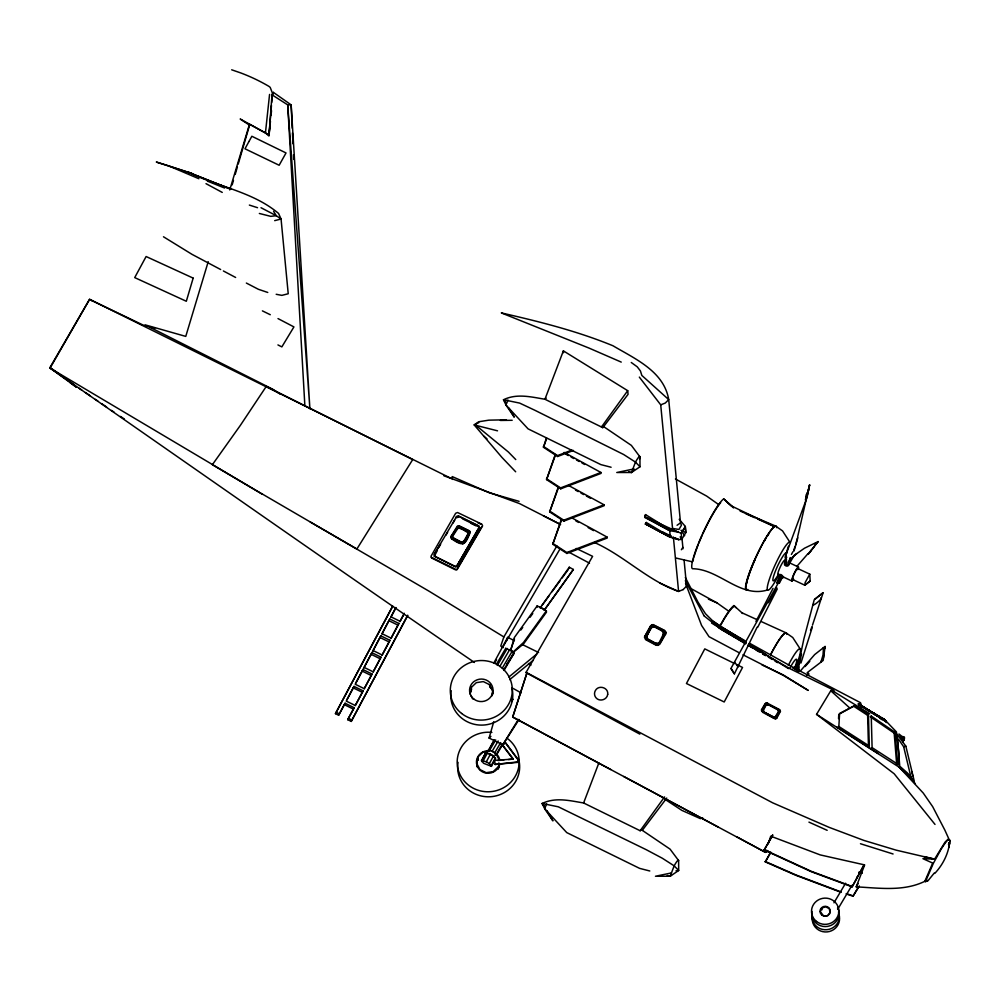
<?xml version="1.0" encoding="UTF-8"?>
<svg xmlns="http://www.w3.org/2000/svg" width="1000" height="1000" viewBox="0 0 1000 1000"><rect width="100%" height="100%" fill="white"/><g stroke="black" fill="none" stroke-linecap="round" stroke-linejoin="round"><path stroke-width="1.5" d="M757.113 627.212L734.4 673.825L731.038 668.275L778.55 582.5M807.15 672.688L823.188 660.438L825.125 646.375L814.688 654.562L800.775 670.5M859.212 704.675L860.45 704.625L860.65 706.488M808.575 490.487L806.162 494.888L805.487 500.225L809.65 484.8L807.087 497.3L786.1 554.412L785.462 557.9L786.6 559.987M838.538 718.65L838.787 714.3M838.037 727.362L838.85 726.488L839.613 713.425L854.788 705.562L868.438 714.45L869.287 746.012L868.475 746.888L867.625 715.325L868.438 714.45M229.75 189.963L249.5 124.225L269.062 134.987L272 94.812L273.375 92.375L291.15 104.862L309.9 408.787L287.712 104.862L272 94.812M902.8 741.675L902.562 739.05L903.962 737.4A12.412 2.138 -58.9 0 1 904.125 739.188L902.975 741.4M271.462 105.463L268.925 135.988L265.45 132.875L240.188 119.012L249.55 125.2L238.238 164M271.725 102.413L272.488 93.25L270.188 87.375L268.95 86.375A179.312 172.062 -5.5 0 0 240.525 72.85L231.675 69.8M269.062 134.987L270.45 121.287M271.062 115.2L271.525 110.638M468.25 533.675L467.675 531.525L459.412 527.575L456.875 529.062M470.188 532.475C465.138 545.225 463.438 546.875 451.7 538.9L451.037 536.375L457.3 526.2L459.225 525.862L469.412 530.837L470.188 532.475L469.825 531.362M265.45 132.875L269.562 94.425M450.938 537.225L451.037 536.375M761.513 709.85L762.588 712.288L774.963 718.9L776.762 718.138L780.438 711.375L779.262 709.438L766.762 702.85L765.05 703.688L761.513 709.85L761.688 711.2M763.438 711.25L763.288 710.037M807.962 553.675L796.925 566.312M478.837 527.762L457.388 565.112M479.288 527.537L456.8 566.087L455.125 566.375L435.012 556.512L434.45 554.2L440.487 543.85M479.438 528.088L478.888 525.938L458.688 516.038L456.825 516.213L434.212 554.288L434.338 556.038L455.112 566.6L456.788 566.325L479.438 528.088L477.825 530.812M823.45 657.75L824.013 653.238M763.225 710.65L766.15 705.013L767.55 704.325L777.712 709.812L778.662 711.4M434.237 556.45L437.388 550.425M950 840.4L948.863 847.375L950 840.4L948.688 839.538L946.975 840.825A27.25 4.35 -62 0 0 941.05 849.287L933.325 863.4L925.462 881.637L924.837 881.312C903.575 891.75 879.025 888.012 856.225 886.85L864.675 864.912L820.225 854.912L770.725 836.175L768.238 843.812M797.9 666.963L803.875 638.925L814.212 599.812L823.112 592.775L812.487 625.125M470.163 694.1L471.325 687.425L476.337 682.65L483.3 681.587L489.55 684.65L492.7 690.675L491.775 696.025M498.413 769.062L498.888 762.837M498.975 767.487L499.438 764.825M790.288 558.175L788.512 563.125A1.575 1.125 16.4 0 1 787.138 564.212A1.613 1.15 16.4 0 1 785.975 563.8L786.263 559.55M646.438 636.8L650.713 628.725M655 642.8C659.837 646.062 664.538 635.662 663.462 631.925C653.538 622.5 649.388 626.562 646.65 637.688M785.15 557.175L788.425 546.213M799.038 665.362L801.538 654.025M949.2 844.887L949.513 843.363C948.1 854.513 942.438 865.325 934.762 873.425M820.875 597.925C822.613 598.837 811.4 607.812 813.587 603.9M786.225 558.987L785.575 563.387M808.388 490L797.65 536.788M795.662 544.925L797.312 538.138M797.925 537.55L794 551.075M799.112 666.688L798.05 670.55A1.575 1.125 16.4 0 0 798.413 668.988M797.5 670.65L798.525 666.975M663.65 634.362L662.887 631.388L654.212 626.775L651.3 627.712M519.05 719.5L502.8 744.788L489.087 738.05L493.75 721.712M665.612 634.125L665.8 632.125L664.675 630.462L653.075 624.6L650.413 626.075L644.425 637.112L645.625 639.65L656.162 645.263L658.188 645.35L659.862 644.137L665.612 634.125L665.8 632.125M232.15 184.887L233.463 180.413M235.2 174.438L237.375 166.975M778.65 711.3L774.837 717.525L764.163 712.138L763.225 710.55M208.212 261.688L185.763 336.4L145.213 324.875L272.85 389.288L280.6 394.35M824.562 648.725L825.113 646.9M795.588 669.525A1.575 1.125 16.4 0 1 796.2 668.4L797.375 664.613M800.938 663.05L812.288 627.312M272.55 94.963L273.375 92.375M576.287 548.462L592.6 556.325L526.1 672.337L526.862 673.15L512.663 717.1L765.537 852.362L768.1 850.888M902.275 740.175L903.037 738.288A15.725 2.387 -63.8 0 0 902.875 736.488L901.912 737.788M514.487 638.85L510.525 650.675L514.362 637.513L537.212 605.837L546.35 610.825L546.475 612.163L523.625 643.838L513.125 652.438M556.862 545.95L503.875 636.938L500.763 646.012L503.325 647.638M506.413 640.938L507.7 637.35L514.425 640.65M573.462 450.45L557.625 456.5L543.475 447.287L546.487 437.8M543.475 447.287L546.575 438.725M564.163 452.425L600.938 472.475L601.025 473.4L560.712 488.825L546.562 479.6L555.275 454.425M546.562 479.6L555.363 455.337M568.612 485.487L604.038 504.8L604.125 505.712L563.812 521.138L549.663 511.925L558.375 486.737M549.663 511.925L558.462 487.663M571.712 517.8L607.137 537.112L607.225 538.038L566.912 553.45L552.762 544.237L561.475 519.05M552.762 544.237L561.562 519.975M793.675 550.35L795.163 546.287M810.537 630.45L812 626.538M632.775 469.188L616.775 472.512L631.512 472.5L635.487 462.113A9.15 1.388 -63.8 0 1 639.263 456.613A9.15 1.388 -63.8 0 1 639.5 459.175M671.1 535.862L667.387 535.112L646.275 522.463L645.4 523.962L670.312 537.225L678.75 539.637L681.762 539.35L685.8 532.612L685.35 526.462L679.188 519.288M671.45 872.925L655.462 876.25L670.188 876.237L674.163 865.85A9.15 1.388 -63.8 0 1 678.625 860.588L670.062 849.125L641.388 829.725L640.15 830.738L583.612 802.975C569.975 800.713 555.413 796.95 542.175 803.487L544.712 808.812L552.938 820.875L546.9 810.65M602.625 427.925L628.062 394.338L627.712 390.675L563.375 350.863L544.938 399.25C531.287 396.987 516.737 393.225 503.5 399.75L506.025 405.087L514.263 417.15L508.975 408.188M583.612 802.975L598.8 763.125M790.263 557.6L788.512 563.125M507.95 400.062L506.637 403.475L503.5 399.75L519.625 403.088L534.837 410.25L623.65 454.513L635.487 462.113L640 466.775L631.512 472.5L628.6 471.75M645.4 523.962L670.312 537.225L669.688 530.688L644.712 516.737L678.012 532.013L669.688 530.688L644.775 517.425L645.525 514.612L666.712 527.7L681.188 533.237L681.762 539.35L680.175 536.838M546.625 803.8L545.312 807.212L542.175 803.487L558.312 806.812L646.35 849.75L662.337 858.25L674.163 865.85L678.675 870.5L670.188 876.237L667.275 875.487M924.837 881.312L927.3 880.512L924.837 881.312L932.688 863.075L922.925 858.675L934.587 859.15L945.075 842.113L948.062 839.2L949.375 840.062L944.862 830.125L932.663 806.637L923.238 793.05L899.262 767.25L816.55 714.35L830.775 690.763L832.875 689.725L834.463 691.237M903.7 740.55L904.3 739.175A15.512 2.675 -58.9 0 0 904.087 736.938L902.337 739.013L902.812 740.15M821.862 908.062L820.263 911.625L823.75 916.1L827.763 915.625L830.088 912.438L829.212 908.662L825.688 906.787L821.862 908.062L822.025 909.762M381.925 634.038L389.8 619L398.875 623.462L391 638.5M789.438 563.612L794.188 555.413L804.5 548.212L818.2 541.55L807.875 554.312L808.45 554.05L814.237 546.7L816.188 542.712L815.612 542.975M807.5 494.263L809.6 484.988M372.262 652.138L380.863 635.85L389.938 640.312L382.05 655.275M363.312 668.913L371.912 652.7L381 657.163L373.1 672.05M517.688 761.925L495.075 764.45L517.725 762.362L518.6 760.125L505.438 742.537L502.388 745.163L513.038 759.112L508.462 759.538M517.725 762.362L518.6 760.125M776.75 582.85L779.575 576.538L782.4 578.075L781.237 577.837M779.038 582.812L781.825 577.362M757.7 627.275L777.225 589.038M777.075 583.188L779.538 578.438M755.95 621.438L773.037 588.375M779.362 583.162L782.212 577.663M496.587 664L505.75 648.337L512.238 651.15L513.925 653.512L506.75 664.312M407.713 615.212L351.238 721.413L347.7 719.675L354.175 707.712L345.087 703.25L338.625 715.225L335.45 713.662L392.663 606.075M354.038 686.4L346.25 701.087L355.325 705.537L363.113 690.863L354.038 686.4L346.838 699.812M362.975 669.55L355.188 684.237L364.263 688.688L372.05 674.013L362.975 669.55L355.788 683.037M371.912 652.7L364.125 667.387L373.212 671.838L381 657.163M380.863 635.85L373.075 650.537L382.15 654.987L389.938 640.312M389.8 619L382.013 633.688L391.087 638.138L398.875 623.462M395.913 607.487L390.95 616.825L400.025 621.287L404.275 613.288M364.162 688.825L372.05 674.013M335.45 713.662L392.6 606.5M338.625 715.225L345.087 703.25M390.875 617.263L395.825 607.962M347.7 719.675L354.175 707.712M355.213 705.6L363.113 690.863M399.95 621.712L404.2 613.75M351.238 721.413L407.663 615.625M481.5 760.525L485.675 752.788L490.475 754.075L493.537 755.875L495.588 758.625L491.425 766.35L483.55 763.275L481.5 760.525L486.312 761.812L489.375 763.612L491.425 766.35M481.6 761.538L485.675 752.788M483.3 760.638L487.475 752.9M486.312 761.812L490.475 754.075M489.375 763.612L493.537 755.875M491.325 765.35L495.487 757.613M493.75 663.138L507.7 637.35M495.05 662.387L496.512 659.688M810.113 552L811.025 550.337M772.7 834.887L764.15 850.025L811.375 871.737L852.125 886.85L863.863 865.025M852.125 886.85L863.9 865.413M791.425 554.438L792.925 551.712M776.812 587.775L768.325 602.762M470.988 542.825L472.5 540.15M474.45 662.463C332.337 565.25 191.525 466.213 50.062 368.1L89.588 299.312L451.175 478.425L519.575 503.6L560.588 524.525L543.35 515.75M766.762 850.25L765.512 852.4L737.15 837.013M446.037 535.037L447.612 532.337M453.1 522.913L454.675 520.225M468.225 533.513C464.75 543.212 461.65 544.325 453.3 538.162L452.75 536.125L458.275 527.737L467.688 531.675L468.325 533M457.587 568.138L481.75 526.7M502.713 647.262L559.875 549.163M644.775 517.425L645.525 514.612M764.15 850.025L772.738 835.288M841.012 892.3L796.075 875.387L765.288 861.875L770.713 852.1M765.288 861.875L770.75 852.5M856.225 886.85L858.175 883.512M439.038 547.05L440.55 544.462M497.3 665.45L507.238 648.475M499.775 666.525L509.712 649.55M502.3 668.125L512.238 651.15M503.913 669.638L513.85 652.663M504 670.475L513.925 653.512M494.3 740.612L488.288 750.875L494.212 739.762M488.2 750.037L489.688 750.175L495.688 739.9M489.688 750.175L492.163 751.25L498.175 740.975M494.9 755.062L496.375 755.2L494.688 752.85L500.7 742.575M496.3 754.362L502.312 744.087M496.375 755.2L502.388 744.938M646.575 635.913L650.725 628.837M798.962 671.475L799.15 671.162A2.425 1.412 19 0 0 798.662 669.975M833.962 902.8L845.6 883.225M838 908.825L851.963 885.35M458.462 564.05L455.925 566.987M502.8 744.788L518.3 719.5M860.9 705.675L884.125 719.087L883.388 719.638L872.438 712.887M884.95 721.225L884.625 720M885.3 721.388L885.7 720.725L896.413 731.888L898.675 751.787L899.262 767.262L908.062 775.013L915.337 783.662M846.35 894.025L853.025 896.188L858.525 886.838M853.025 896.188L859.362 885.962M681.363 549.738L682.862 547.35M546.175 398.225L544.938 399.25L601.475 427L627.712 390.675M520.887 629.987L522.712 627.45M530.025 617.312L532.775 613.513M546.35 610.825L523.5 642.5L512.9 652.212M640.15 830.738L664.575 796.912M540.138 607.925L569.263 567.225L573.375 569.475L544.263 610.175L573.375 569.475M541.962 605.438L549.263 595.487M552 591.75L560.212 580.55M562.038 578.062L568.425 569.362M797.638 568.475L809.775 574.15L805.113 582.612L804.8 585.212L792.675 579.538M642.25 830.413L666.737 798.075M934.25 873.062L927.925 880.837L925.462 881.637M815.65 544.55L817.938 541.95M823.1 648.213L823.5 647.725L823.012 655.05L820.987 662.038L820.788 661.4M634.462 469.125L631.512 472.5M791.125 558.462L796.637 553.612M805.062 666.575L809.788 661.35M822.812 592.85L814.65 599.288M776.762 718.138L775.725 718.875M840.075 713.637L854.788 705.562M670.188 876.237L671.625 874.737M683.138 589.612L686.575 586.075L684.038 559.688M498.2 766.85L493.188 771.625L486.225 772.688L479.975 769.613L476.825 763.6L477.975 756.912L483 752.138L488.562 751.287M489.087 738.05L490.913 736.35M601.475 427L602.712 425.988L631.375 445.4L639.95 456.85L640 466.775M508.9 676.975L537.4 653.5M509.675 679.663L533.325 660.212M810.175 581.038L804.8 585.212L810.175 581.038L809.775 574.15M871.25 716.062L872.1 747.625L897.712 764.188L895.15 732.362L871.25 716.062L870.275 716.812L894.175 733.112L896.737 764.95M871.125 748.375L872.1 747.625M894.175 733.112L895.15 732.362M738.112 666.9L734.663 662.163M457.188 569.438L482.625 525.825L481.875 524.2L457.575 512.525L455.662 513.263L430.975 556.3L431.763 558.075L455.25 569.725L457.188 569.438L456.112 569.763M463.75 541.65L461.475 542.337L452.45 537.65L452.3 536.05L457.075 527.863L459.312 527.05L468.013 531.237L468.675 532.625L463.638 541.575L461.475 542.212L452.9 537.7M464.425 543.038L462.638 543.862M502.388 745.163L505.438 742.537M677.075 525.262L680.512 522.875L681.425 525.237L678.962 529.45L672.475 528.45M645.438 524.362L646.275 522.463M456.238 517.537L457.9 516.862M456.188 516.938L458.675 516.337L478.663 526.125L479.65 528.725M651.087 625.35L653.075 624.6M766.963 704.5L766.162 705.125L768.238 704.65M478.787 422.6L474.188 424.913L502.013 457.5L515.675 471.788M858.238 704.013L884.938 720.125L883.625 720.138L858.238 704.013L870.3 711.2M884.125 719.087L882.362 719.375L883.612 719.275M683.138 589.575L678.587 591.438C648 580.775 624.2 555.75 594.525 542.525M639.325 377.1L660.713 404.837L665.263 403.05L668.713 399.6C663.988 371.35 635.025 358.825 612.987 345.775C577 330.988 539.15 321.55 501.3 312.9L589.038 348.088L621.25 362.1M702.625 817.738L700.35 818.625L681.825 810.362L664.975 799.3M543.387 446.362L557.537 455.588L571.925 450.075M546.475 478.688L560.625 487.9L600.938 472.475M549.575 511L563.725 520.212L604.038 504.8M552.675 543.325L566.825 552.537L607.137 537.112M898.55 739.275L903.662 746.762L905.837 746.188L914.225 780.987L907.675 773.188L899.762 766.213L897.188 734.388L905.837 746.188M274.688 220.637L281.062 219.013L288.225 293.75L281.85 295.363L276.188 294.288M456.95 517.575L457.975 517.325M652.613 626.8L653.462 626.625M685.35 526.462L681.188 533.237L685.263 526.962L685.8 532.612L680.938 530.262M767.537 589.975C739.987 598.475 719.212 568.925 692.513 568.737A38.8 5.713 -64.9 0 1 701.9 535.325A38.8 5.713 -64.9 0 1 723.725 498.888L733.612 507.837L723.713 498.888M676 870.812L678.675 870.5L678.625 860.575M500.375 420.45L512.175 420.288M766.038 702.925L766.762 702.85M495.075 764.45L494.7 760.362L513.038 759.112M497.788 760.525L503.888 759.963M506.413 419.787L488.8 420.163L478.7 421.763L474.188 424.913L497.525 430.825M858.675 703.825L883.55 719.625L884.837 719.6M859.2 872.738L862.1 873.263L859.112 872.65M859.05 871.963L861.95 872.525M669.237 529.113L666.8 528.612L657.55 523.062M924.05 856.625L934.587 859.15L896.188 850.163L863.763 840.375L829.087 827.337L772.65 802.812L526.1 672.337L526.712 673.562L512.75 716.975L610.725 769.525M692.375 561.812L676.1 558.075M783.525 576.987L781.488 574.825A2.425 0.975 28.8 0 0 779.6 574.738L779.9 575.275M655.962 643.325L656.737 643.525M259.35 213.463L270.8 216.363L276.275 215.688L281.062 219.013L278.562 213.438C253.05 191.85 218.2 186.812 188.775 172.45L230.725 189.175L188.775 172.45M611.112 467.25L600.9 464.625L528.075 428.862L506.025 405.087M649.788 870.987L639.587 868.363L566.75 832.6L544.712 808.812M519.075 501.337L489.25 492.775L452.175 476.575L452.438 479.412M893.075 853.988L860.462 843.737M147.425 326.312L143.062 325.025L90.35 299.825M150.325 327.163L154.688 328.438M168.525 165.812L156.312 162.037L192.05 173.55L168.525 165.812L198.888 178.738M767.763 703.388L765.337 703.938L761.975 709.8L762.138 711.087L773.913 718.112L776.462 717.675L779.95 711.25L778.838 709.4M249.363 205.075L257.538 207.7M846.312 893.625L852.987 895.8M852.087 886.45L811.338 871.338L764.112 849.625M267.762 292.462L258.35 289.275L246.35 283.05M840.975 891.9L796.038 874.987L765.25 861.475M860.2 705.45L858.988 705.037L861.625 706.6M773.487 717.188L774.212 717.55M443.862 475.775L451.175 478.425M781.7 577.438C786.513 579.125 778.825 573.625 779.488 576.087M207.387 181.125L224.613 188.025M740.125 511.05L776.038 526.225M708.4 599.163L716.9 602.825L728.95 611.337M660.062 583.188L678.587 591.438L673.375 537.013M746.05 513.862L754.587 517.688M757.425 518.962L774.488 526.6L731.488 505.988L725.75 500.913M808.95 822.125L827.163 830.325M741.7 612.675L757.013 619.637M761.2 621.538L786.25 632.925M788.587 562.413L798.312 566.962M783.65 577.15L791.988 581.05M762 664.925L783.138 674.875L808.238 690.413L783.55 675.487L742.987 654.788M647.3 524.675L652.775 527.275M662.337 531.825L670.537 535.737M674.638 537.688L678.75 539.637L667.45 535.75L647.188 524.712M262.4 310.875L270.275 314.725M462.612 518.85L478.725 526.725L479.438 527.85M470.613 523.175L475.85 525.75M464.988 530.913L468.075 532.688M832.875 689.725L790.263 668.85L748.388 644.938M734.663 663.587L704.775 648.875L686.45 683.512L724.2 701.975L742.537 667.45L738.6 665.525M522.475 644.6L538.587 652.513M389.012 620.75L398.088 625.212M380.062 637.525L389.137 641.988M371.112 654.3L380.188 658.763M362.163 671.075L371.238 675.537M353.212 687.85L362.3 692.312M344.275 704.638L353.35 709.087M336.275 712.337L339.45 713.888M348.525 718.35L352.062 720.088M477.612 522.587L481.138 524.325M432.5 557.8L455.037 568.938M644.712 516.737L666.712 527.7M278 318.587L293.925 326.912L281.85 346.887L277.938 344.925M261 207.725L276.275 215.688L273.55 211.262M220.65 269.525L192.062 254.375L163.475 236.775M223.375 270.963L235.625 277.462M568.45 551.962L589.475 563.15M738.913 652.613L709.025 636.688L701.587 625.462L685.537 583.375M647.4 638.763L655.013 642.913M861.862 706.675L860.55 706.213M867.262 710.013L871.225 712.138M718.037 826.988L623.7 776.475M639.837 734.125L526.862 673.15M206.012 183.663L222.25 192.413M860.7 706.087L863.413 707.562M866.137 709.038L870.225 711.237M565.612 454.087L568.337 455.575M571.062 457.062L573.787 458.55M576.512 460.025L579.237 461.512M581.95 463L584.675 464.487M575.513 490.125L578.237 491.6M580.962 493.088L583.688 494.575M586.413 496.062L590.5 498.288M575.887 520.95L578.612 522.438M588.15 527.638L593.6 530.6M868.075 710.075L870.55 711.425M540.05 607.038L544.175 609.288M675.425 478.988L706.675 496.1L718.725 504.613M689.9 587.987L716.9 602.825M750.062 643.512L792.85 667.25L860.5 702.7L862.05 706.988M513 688.363L521.138 692.887M745.688 643.4L718.863 627.913M92.3 300.85L89.588 299.312L50 367.488L74.125 384.8M685.337 577.5L697.987 602.087L705.487 613.725L712.25 620.438L722.375 627.675L744.7 640.525M310.262 522.013L356.887 549.012L412.7 459.588L266.238 386.463L240.35 425.387L212.362 464.712L262.075 494.025L50.062 368.1M262.062 493.875L428.925 591.125L503.875 636.938M859.237 704.163L882.862 719.15M831.45 690.138L869.862 713.775M745.387 643.725L721.388 629.513L704.15 615.962M748.05 645.3L753.388 648.462M756.05 650.037L758.713 651.625M762.725 653.988L765.387 655.562M711.55 623.05L745.888 643.637M748.525 645.225L760.4 652.35M763.05 653.925L765.688 655.512M768.325 657.1L772.288 659.475M774.925 661.062L777.575 662.638M780.675 577.562L779.762 576.95M871.587 711.9L878.875 716.375M881.3 717.875L883.725 719.375M871.787 712.113L883.975 719.587M871.587 711.975L875.438 714.362M878 715.95L880.562 717.55M722.375 627.675L746.162 642.4M748.8 644.038L788.45 668.587M711.85 620.8L744.875 641.375M748.838 643.838L766 654.538M647.575 524.25L656 529.538M528.5 663.525L530.988 665.075M492.163 751.25L494.688 752.85M878.088 753.475L836.988 727.15M838.85 726.488L869.287 746.012M853.975 706.438L867.625 715.325M872.05 712.975L874.562 714.663M879.613 718.05L882.138 719.737M120.487 416.438L124.35 419.012M79.188 388.312L81.675 390.012M85.412 392.562L90.388 395.962M95.375 399.375L97.863 401.075M101.6 403.625L106.587 407.025M111.562 410.425L114.062 412.137M884.887 721.062L884.212 720.588L884.95 721.175M70.125 382.65L76.312 387.113L50.038 367.95M631.263 362.488L637.238 366.825L640.438 370.975L641.838 375.438L668.713 399.6L680.475 522.388M816.55 714.35L894.137 773.737L935.013 824.425M903.4 737.537L898.975 734.013L902.337 739.013M777.7 709.712L778.6 710.85M476.2 425.575L508.387 452.013L515.763 459.575M483.638 436.05L486.987 438.825M903.037 738.288L904.125 739.188M720.225 625.475A38.8 5.713 -64.9 0 1 733.938 605.588L742.712 613.513M830.775 690.763L849.837 708.075M731.025 668.787L734.4 673.825M733.938 605.588L735.975 607.638M908.062 775.013L911.812 779.262M902.487 736.825L903.413 737.875M902.725 739.237L903.637 740.288M502.35 744.712L513 758.675M451.213 538.25L451.7 538.9M505.475 742.975L518.638 760.562M431.25 557.388L431.763 558.075M542.175 803.487L545.4 808.088M681.675 531.35L684.65 535.662M800.225 649.013L792.738 637.5L786.388 633.1A35.087 5.112 -65.3 0 0 770.5 654.925A35.1 5.175 -64.9 0 1 786.938 634.4M885.3 720.475L886.075 722.2M737.025 664.562L737.975 666.4M779.987 710.025L780.438 711.375M685.325 580.725L704.1 615.825M470.8 695.312L472.688 698.925M496.213 754.15L499.35 760.163M646.637 637.587L647.038 638.45M788.675 563.75L788.475 565.487A2.425 1.988 12.8 0 1 785.913 565.925L784.5 564.812L784.775 562.775A2.425 1.412 19 0 1 785.475 562.525M885.7 720.725L886.575 722.6M911.663 771.475L912.8 775.987M911.287 778.55L903.662 746.762M681.963 537.925L683 548.812M660.713 404.837L672.625 529.237M563.375 350.863L563.55 352.688M569.263 567.225L569.338 568.112M557.537 455.588L557.625 456.5M560.625 487.9L560.712 488.825M563.725 520.212L563.812 521.138M566.825 552.537L566.912 553.45M537.212 605.837L537.337 607.175M505.75 648.337L505.838 649.188M492.8 691.787L493.013 693.988M489.55 684.65L489.762 686.862M471.325 687.425L471.538 689.638M478.088 758.025L478.3 760.238M476.938 764.7L477.137 766.912M663.787 632.725L663.863 633.6M304.862 405.725L287.712 104.862L291.15 104.862L292.25 128.225M292.475 132.9L292.987 143.812M293.5 154.713L293.712 159.388M778.75 574.038A7.763 1.15 -64.9 0 1 780.45 566.525A7.763 1.15 -64.9 0 1 784.562 561.95M793.612 579.237A7.763 1.137 -64.9 0 1 791.988 579.025A7.763 1.137 -64.9 0 1 796.325 569.35A7.763 1.137 -64.9 0 1 798.462 568.45M793.188 579.138A6.1 0.9 -64.9 0 1 794.525 573.237A6.1 0.9 -64.9 0 1 797.75 569.637M806.888 675.188A7.763 1.137 -64.9 0 1 808.65 674.862M792.987 668.688A7.763 1.15 -64.9 0 1 794.887 667.212M807.312 675.288A6.1 0.9 -64.9 0 1 808.05 675.15M790.225 667.537A15.488 2.288 -64.9 0 1 796.325 659.188A15.488 2.288 -64.9 0 1 794.825 667.525M785.888 557.425A15.488 2.288 -64.9 0 1 784.638 561.125M778 575.112A15.488 2.288 -64.9 0 1 772.925 579.025A15.488 2.288 -64.9 0 1 780.037 561.138A15.488 2.288 -64.9 0 1 786.6 553.475M837.638 907.975A3.287 0.762 30.2 0 1 837.525 908.888M856.65 877.2A3.287 0.762 30.2 0 1 856.612 877.525M489.325 751.5A4.275 0.988 30.2 0 1 489.875 750.312A4.275 0.988 30.2 0 1 494.75 752.913A4.275 0.988 30.2 0 1 495.588 754.825M486.9 753.538A4.275 0.988 30.2 0 1 487.3 753.462M488.85 753.863A4.275 0.988 30.2 0 1 489.85 754.3M490.913 754.862A4.275 0.988 30.2 0 1 491.938 755.5M492.85 756.162A4.275 0.988 30.2 0 1 494.038 757.337M796.875 670.575A1.613 1.15 16.4 0 1 796.287 670.337M798.238 668.662A2.425 1.725 16.4 0 1 798.363 671.6M794.638 669.375A2.425 1.725 16.4 0 1 796.425 668.188M785.45 562.987A1.575 1.125 16.4 0 1 786.825 561.9M788.288 562.438A2.375 1.688 16.4 0 1 788.2 565.163A2.375 1.688 16.4 0 1 784.65 563.9A2.375 1.688 16.4 0 1 786.587 561.825M746.287 589.775A35.087 5.112 -65.3 0 1 757.638 553.725A35.087 5.112 -65.3 0 1 776.175 526.475L782.525 530.875L790.013 542.388A26.387 3.85 -65.3 0 0 776.95 561.05A26.387 3.85 -65.3 0 0 767.25 589.188A26.387 3.85 -65.3 0 0 778.812 574.875M786.725 557.15A26.387 3.85 -65.3 0 1 785.15 561.15M788.275 665.413A26.387 3.85 -65.3 0 1 799.938 648.812A26.387 3.85 -65.3 0 1 795.362 667.775M507.15 738.3A31.025 29.775 -5.5 0 1 504.862 786.975A31.025 29.775 -5.5 0 1 457.938 768.838A31.025 29.775 -5.5 0 1 491.887 732.4M499.75 763.75A11.738 11.262 -5.5 0 1 486.65 773.175A11.738 11.262 -5.5 0 1 476.488 761.012A11.738 11.262 -5.5 0 1 488.875 750.738M496.538 754.025A11.738 11.262 -5.5 0 1 499.775 760.225M518.675 759.325A31.025 29.775 -5.5 0 1 490.037 796.762A31.025 29.775 -5.5 0 1 458.062 762.375M470.475 692.425A11.738 11.262 -5.5 0 1 471.375 690.225M490.15 687.362A11.738 11.262 -5.5 0 1 492.287 690.225M511.8 687.638A31.025 29.775 -5.5 0 1 483.162 725.075A31.025 29.775 -5.5 0 1 451.2 690.688M838.688 914.15A13.662 13.113 -5.5 0 1 827.237 931.9A13.662 13.113 -5.5 0 1 812.425 916.8M838.487 911.938A13.662 13.113 -5.5 0 1 827.025 929.688A13.662 13.113 -5.5 0 1 812.212 914.587M837.613 907.5A13.662 13.113 -5.5 0 1 827.425 926.413A13.662 13.113 -5.5 0 1 811.912 911.4M692.925 561.163A37.175 5.475 -64.9 0 1 693.525 558.6M693.913 557.2A37.175 5.475 -64.9 0 1 698.275 544.562M698.787 543.275A37.175 5.475 -64.9 0 1 702.188 535.25M702.8 533.9A37.175 5.475 -64.9 0 1 720.65 502.663M746.513 583.85A33.487 4.938 -64.9 0 1 746.938 581.725M747.575 579.263A33.487 4.938 -64.9 0 1 755.037 559.5M764.175 541.362A33.487 4.938 -64.9 0 1 765.575 538.987M767.25 536.275A33.487 4.938 -64.9 0 1 768.838 533.862M747.8 589.425A35.1 5.175 -64.9 0 1 756.5 555.725A35.1 5.175 -64.9 0 1 776.712 527.7M720.85 624.875A37.175 5.475 -64.9 0 1 733.325 607.038M469.663 532.45C464.862 544.538 463.25 546.138 452.1 538.587L451.463 536.188L457.925 526.325L459.25 526.188L468.925 530.9L469.663 532.45M762.875 709.887L763.787 711.975L774.362 717.663L775.913 717L779.05 711.2L778.037 709.538L767.362 703.888L765.888 704.6L762.875 709.887M645.125 635.962L646.087 639.312L656.087 644.638L658.025 644.725L659.613 643.575L665.075 634.05L665.25 632.15L664.188 630.575L653.162 625L650.638 626.4L645.125 635.962M646.125 635.85L646.988 638.862L655.987 643.662L657.725 643.737L659.163 642.688L664.225 632.4L663.275 630.975L653.35 625.975L651.087 627.238L646.125 635.85M948.888 843.037L948.575 844.55L948.888 843.037M193.162 278.113L186.325 301.262L134.713 277.6L146.113 256.525L193.162 278.113M607.712 694.312C607.125 699.912 599.375 702.1 595.913 697.7A6.637 6.45 -16.5 0 1 595.363 690.588C598.5 684.587 608.625 687.463 607.712 694.312M512.762 699.225L511.887 701.462L512.762 699.225M248.988 141.463L244.988 148.787L279.15 165.25L286.025 152.95L251.85 136.263L248.988 141.463M461.6 713.462A31.025 29.775 -5.5 0 0 511.9 694.963A31.025 29.775 -5.5 0 0 470.412 662.513A31.025 29.775 -5.5 0 0 461.6 713.462M473.85 699.075A11.738 11.262 -5.5 0 0 492.875 692.075A11.738 11.262 -5.5 0 0 477.188 679.788A11.738 11.262 -5.5 0 0 473.85 699.075M816.5 921.438A13.662 13.113 -5.5 0 0 838.65 913.288A13.662 13.113 -5.5 0 0 820.375 898.988A13.662 13.113 -5.5 0 0 816.5 921.438M821.888 915.1A5.175 4.963 -5.5 0 0 830.275 912.013A5.175 4.963 -5.5 0 0 823.363 906.6A5.175 4.963 -5.5 0 0 821.888 915.1"/></g></svg>
